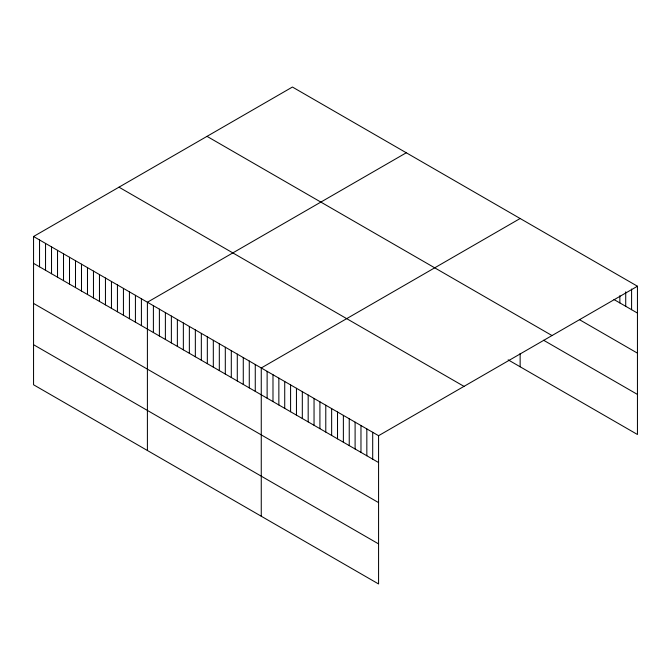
<?xml version="1.0" encoding="UTF-8"?>
<svg xmlns="http://www.w3.org/2000/svg" width="671" height="671" viewBox="0 0 671 671"><rect width="100%" height="100%" fill="white"/><g stroke="black" fill="none" stroke-linecap="round" stroke-linejoin="round"><path stroke-width="1.01" d="M33.55 236.502L378.57 435.697L378.57 583.963L33.55 384.768L33.55 236.502L292.43 87.037L637.45 286.232L637.45 434.498L508.157 359.857M406.29 152.77L147.402 302.235L147.402 450.501M520.142 218.503L261.262 367.968L261.262 516.242M378.57 435.697L637.45 286.232M613.99 299.534L637.45 313.072M579.635 319.765L637.45 353.147M207.004 136.356L552.015 335.55M543.602 340.247L637.45 394.431M118.985 187.175L463.997 386.37M33.55 263.351L378.57 462.537M33.55 303.418L378.57 502.613M33.55 344.701L378.57 543.896M631.587 289.042L631.587 309.692M625.716 291.843L625.716 306.303M619.853 295.685L619.853 302.915M520.142 353.416L520.142 366.777M372.699 432.309L372.699 459.157M366.836 428.92L366.836 455.768M360.973 425.531L360.973 452.38M355.102 422.151L355.102 448.991M349.239 418.763L349.239 445.611M343.376 415.374L343.376 442.223M337.513 411.994L337.513 438.834M331.642 408.605L331.642 435.454M325.779 405.217L325.779 432.065M319.916 401.828L319.916 428.677M314.045 398.448L314.045 425.288M308.182 395.06L308.182 421.908M302.319 391.671L302.319 418.519M296.456 388.283L296.456 415.131M290.585 384.902L290.585 411.742M284.722 381.514L284.722 408.362M278.859 378.125L278.859 404.974M272.988 374.737L272.988 401.585M267.125 371.357L267.125 398.205M255.265 364.512L255.265 391.352M249.276 361.048L249.276 387.897M243.279 357.593L243.279 384.433M237.291 354.129L237.291 380.977M231.302 350.673L231.302 377.513M225.305 347.209L225.305 374.057M219.316 343.753L219.316 370.593M213.319 340.289L213.319 367.138M207.331 336.834L207.331 363.674M201.334 333.37L201.334 360.218M195.345 329.914L195.345 356.762M189.356 326.45L189.356 353.298M183.359 322.994L183.359 349.843M177.37 319.53L177.37 346.379M171.373 316.075L171.373 342.923M165.385 312.611L165.385 339.459M159.388 309.155L159.388 336.003M153.399 305.691L153.399 332.539M141.413 298.771L141.413 325.62M135.425 295.315L135.425 322.164M129.428 291.851L129.428 318.7M123.439 288.396L123.439 315.244M117.442 284.94L117.442 311.78M111.453 281.476L111.453 308.325M105.456 278.02L105.456 304.86M99.467 274.556L99.467 301.405M93.47 271.101L93.47 297.941M87.482 267.637L87.482 294.485M81.493 264.181L81.493 291.021M75.496 260.717L75.496 287.565M69.507 257.261L69.507 284.101M63.51 253.797L63.51 280.646M57.521 250.342L57.521 277.182M51.524 246.878L51.524 273.726M45.536 243.422L45.536 270.27M39.539 239.958L39.539 266.806"/></g></svg>
